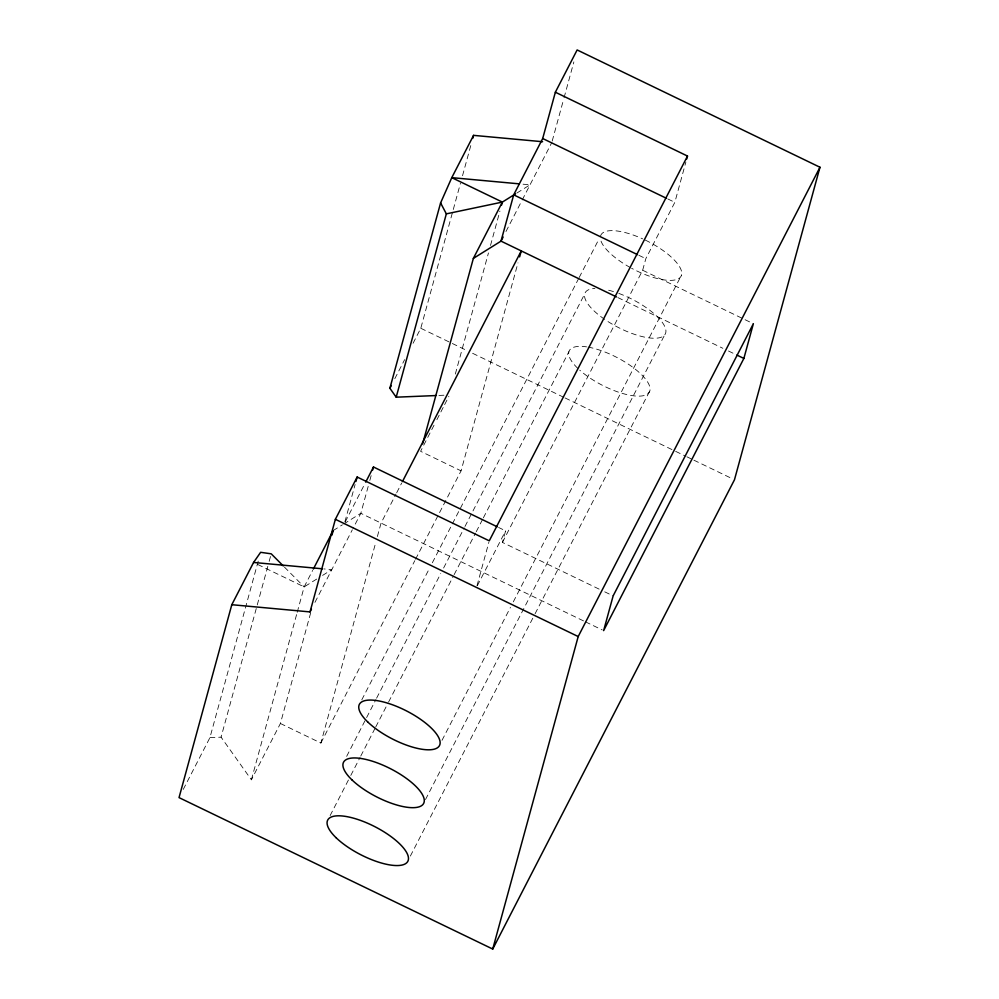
<?xml version="1.0" encoding="UTF-8"?>
<svg xmlns="http://www.w3.org/2000/svg" width="999" height="999" viewBox="0 0 999 999"><rect width="100%" height="100%" fill="white"/><g stroke="black" fill="none" stroke-linecap="round" stroke-linejoin="round"><path stroke-width="0.75" stroke-dasharray="5 3.75" d="M183.242 789.435L209.927 737.649L258.991 558.291M310.677 612.837L280.407 723.488L251.386 779.807L221.079 737.162L256.843 606.43M257.255 604.919L268.768 562.849M269.181 561.338L271.228 553.833M251.386 779.807L296.803 613.811M297.215 612.325L304.158 586.9L312.662 570.417M344.892 521.828L355.107 484.49M368.181 486.426L360.826 513.311L353.034 528.421M369.817 480.457L371.453 474.475M413.074 343.269L420.791 328.271L460.477 183.217M462.525 175.737L471.116 144.331M280.407 723.488L320.879 743.044L375.736 542.532M377.372 536.55L381.056 523.089L396.004 494.068M455.332 374.051L488.461 252.934M490.509 245.454L499.925 211.064M415.522 559.278L461.063 470.854L517.981 262.887M552.197 141.071L563.648 99.238M564.06 97.752L573.863 61.901M476.998 585.664L488.848 542.332M599.125 589.123L502.435 542.407L505.606 530.844L498.576 527.447M502.435 542.407L642.657 270.242L645.829 258.666L674.837 202.347L685.876 162.025M394.805 378.708L404.645 359.628M345.192 521.953L364.997 483.491M314.947 602.372L352.322 529.795M505.969 231.531L521.528 201.311M522.24 199.937L551.798 142.557M396.715 492.694L401.698 483.017M434.028 425.212L420.591 451.311L461.063 470.854M436.863 419.717L443.943 405.981M444.642 404.607L448.888 396.366M320.879 743.044L414.81 560.664M361.775 699.862L429.495 568.306M432.342 562.762L578.471 278.883M579.183 277.51L599.138 238.736M346.665 756.343L365.909 718.955M366.621 717.569L375.886 699.562M376.598 698.189L440.746 573.551M443.606 568.019L464.273 527.859M464.985 526.473L584.74 293.831M330.12 815.596L350.075 776.822M350.786 775.436L360.052 757.442M360.764 756.056L375.025 728.358M375.736 726.972L387.849 703.433M388.574 702.047L453.434 576.036M454.145 574.65L475.524 533.104M476.236 531.718L482.654 519.255M483.366 517.869L568.906 351.698M477.297 585.776L505.606 530.844M442.02 740.321L510.452 607.38M513.311 601.848L681.53 275.037M425.487 799.575L665.696 332.917M410.364 856.068L534.39 615.109M535.102 613.723L649.862 390.784M516.858 193.044L530.019 184.84L522.352 184.128M333.179 530.581L342.395 524.825M343.706 524L360.826 513.311L584.04 621.153M257.792 564.497L304.158 586.9L317.32 578.683M322.59 575.399L331.805 569.642L324.126 568.943M209.927 737.649L221.079 737.162M438.923 395.429L445.017 395.179M667.881 198.988L674.837 202.347M638.873 255.307L645.829 258.666M642.657 270.242L753.371 323.713M617.857 297.577L722.864 348.301M728.471 350.999L735.464 354.383M420.791 328.271L467.008 350.587M472.614 353.296L563.636 397.252M565.034 397.927L674.263 450.686M675.661 451.361L685.464 456.106M686.862 456.78L692.469 459.478M693.868 460.164L731.68 478.421M604.732 591.833L613.136 595.891M585.439 621.828L602.235 629.944M284.403 567.057L304.158 586.9M588.086 347.103A45.055 15.697 27.2 0 1 642.532 375.686A45.055 15.697 27.2 0 1 635.214 395.991A45.055 15.697 27.2 0 1 579.77 370.192M577.772 368.344A45.055 15.697 27.2 0 1 586.588 346.865M618.818 293.406A45.055 15.697 27.2 0 1 665.334 333.878A45.055 15.697 27.2 0 1 605.819 320.155M604.657 319.355A45.055 15.697 27.2 0 1 594.942 288.499M608.628 290.234A45.055 15.697 27.2 0 1 615.846 292.357M645.267 240.072A45.055 15.697 27.2 0 1 681.168 276.011A45.055 15.697 27.2 0 1 631.58 268.256M630.282 267.545A45.055 15.697 27.2 0 1 600.861 240.622M600.574 235.964A45.055 15.697 27.2 0 1 642.619 238.836"/><path stroke-width="1.5" d="M283.304 565.958L271.228 553.833L260.627 552.31L253.571 562.462L231.805 604.707L179.033 797.614L492.732 949.05L734.477 479.77L819.967 167.245L577.135 49.95L555.357 92.22L542.694 138.524L513.686 194.842L501.011 241.134L473.364 258.404L422.627 443.831M231.805 604.707L310.027 611.912L335.364 519.305L357.155 477.023L489.26 540.834L687.499 156.056L555.357 92.22M331.955 535.077L333.179 530.581L313.361 569.043M355.931 481.493L357.155 477.023M435.864 395.554L396.191 397.19L389.885 388.261L440.596 202.922L451.785 177.647L473.563 135.365L542.594 141.721M372.677 469.992L373.489 467.008L497.177 526.773M396.191 397.19L446.341 213.861L440.596 202.922M472.752 138.349L473.563 135.365M501.56 205.082L502.372 202.085L515.534 193.868M519.617 256.893L521.253 250.911L402.41 481.643M686.688 159.041L687.499 156.056M492.732 949.05L578.196 636.55L819.967 167.245M743.868 358.441L753.371 323.713L613.136 595.891L603.633 630.619L743.868 358.441L736.862 355.057M389.885 388.261L391.296 385.527M473.364 258.404L502.372 202.085L451.785 177.647L519.28 183.853M365.709 482.117L373.489 467.008M310.027 611.912L311.426 609.19M503.134 237.013L501.011 241.134L616.458 296.903M446.341 213.861L502.372 202.085M253.571 562.462L322.602 568.806M542.694 138.524L666.495 198.326M513.686 194.842L637.487 254.633M335.364 519.305L578.196 636.55M351.973 779.907A45.055 15.697 27.2 0 0 421.578 805.669A45.055 15.697 27.2 0 0 377.172 762.849A45.055 15.697 27.2 0 0 351.973 779.907M367.807 722.027A45.055 15.697 27.2 0 0 437.412 747.801A45.055 15.697 27.2 0 0 393.007 704.969A45.055 15.697 27.2 0 0 367.807 722.027M336.139 837.774A45.055 15.697 27.2 0 0 405.756 863.548A45.055 15.697 27.2 0 0 361.351 820.716A45.055 15.697 27.2 0 0 336.139 837.774"/></g></svg>
